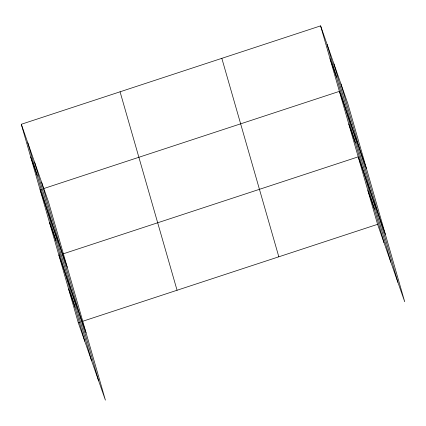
<?xml version="1.0" encoding="UTF-8"?>
<svg xmlns="http://www.w3.org/2000/svg" width="426" height="426" viewBox="0 0 426 426"><rect width="100%" height="100%" fill="white"/><g stroke="black" fill="none" stroke-linecap="round" stroke-linejoin="round"><path stroke-width="0.64" d="M21.3 124.27L48.41 201.674L105.398 400.131L78.288 322.727L21.3 124.27L320.602 25.869L347.712 103.273L404.7 301.73L377.59 224.326L320.602 25.869M41.359 189.346L40.108 189.756L67.212 267.166M43.857 188.526L339.41 91.361L366.514 168.765M60.162 254.839L58.916 255.249L86.02 332.658M63.288 253.811L358.213 156.848L385.322 234.257M78.288 322.727L79.54 322.312M82.665 321.284L377.59 224.326M330.006 58.612L336.476 77.095M348.814 124.104L355.284 142.582M367.904 190.587L374.374 209.065M30.704 157.013L37.174 175.496M49.512 222.505L55.982 240.983M68.602 288.988L75.072 307.465M340.901 83.831L397.889 282.284M333.883 63.793L390.876 262.251M327.072 44.347L384.066 242.804M221.834 58.341L278.822 256.798M120.068 91.798L177.062 290.255M41.599 182.232L98.587 380.684M34.581 162.194L91.574 360.652M27.77 142.747L84.763 341.205"/></g></svg>
